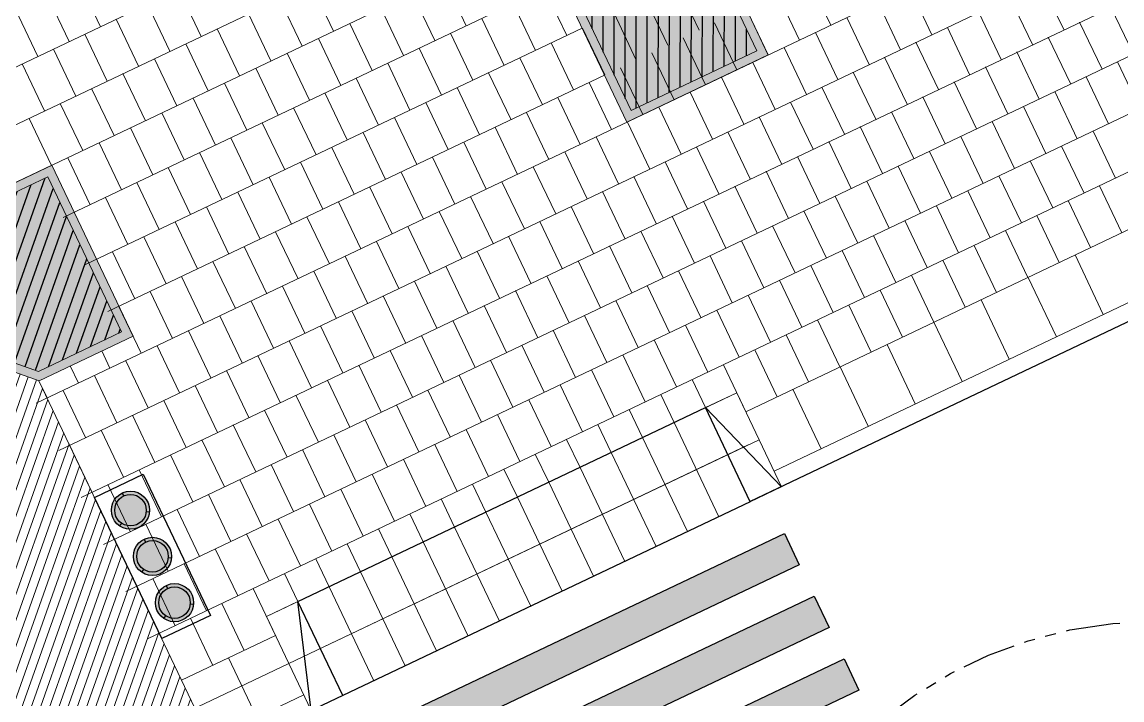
# Model space of a CAD drawing. Header units: metres. Extents: x 678805 to 1359287, y 2747329 to 5497370.
# Drawn here: x 680012.96 to 680025.64, y 2748689.54 to 2748697.35 of the extents above; entities that cross this region are included whole.
import ezdxf
from ezdxf.enums import TextEntityAlignment as Align

# ---------------------------------------------------------------- set-up
doc = ezdxf.new("R2010")
doc.units = ezdxf.units.M
doc.linetypes.add('XREF_MON_EIT SUPPORT$0$HIDDEN', pattern=[0.375, 0.25, -0.125])
doc.linetypes.add('XREF_MON_EIT SUPPORT$0$LIM ACERAS$0$PHANTOM2', pattern=[1.25, 0.625, -0.125, 0.125, -0.125, 0.125, -0.125])
for name, color, linetype in [('00_XREF_MON_HSC_PAVEMENT', 7, 'Continuous'), ('00_XREF_TWQ_BUILDINGS', 7, 'Continuous'), ('00_XREF_TWQ_URBAN CONTEXT', 7, 'Continuous'), ('XREF_MON_EIT SUPPORT$0$02-L-Painted line', 254, 'Continuous'), ('XREF_MON_EIT SUPPORT$0$02-L-PINTURA', 253, 'Continuous'), ('XREF_MON_EIT SUPPORT$0$SL_TREE_CANOPY_', 254, 'XREF_MON_EIT SUPPORT$0$HIDDEN'), ('XREF_MON_EIT SUPPORT$0$SL_TREE_TRUNK_', 254, 'Continuous'), ('XREF_MON_EIT SUPPORT$0$SL_Trees_out_of_scope_', 254, 'Continuous'), ('XREF_MON_GENERAL_LAYOUT$0$02-L-Edge Line Stair +10cm', 6, 'Continuous'), ('XREF_MON_GENERAL_LAYOUT$0$02-L-Plan Change', 8, 'Continuous'), ('XREF_MON_HSC_FURNITURE$0$02-L-litter bin', 8, 'Continuous'), ('XREF_MON_HSC_PAVEMENT$0$03-TR-Tree Pit_Green', 74, 'Continuous'), ('XREF_MON_URBAN CONTEXT$0$XREF_MON_EIT SUPPORT', 7, 'Continuous')]:
    doc.layers.add(name, color=color, linetype=linetype)
doc.layers.add('02-L-Waterfeatures 01', color=7, linetype='Continuous', true_color=0x4da6ff)
doc.layers.add('XREF_MON_HSC_PAVEMENT$0$03-TR-Tree Pit_White', color=7, linetype='Continuous', true_color=0xfcfcfc)
for name, color, linetype, lineweight in [('XREF_MON_GENERAL_LAYOUT$0$02-L-Level Curves 0.50m', 33, 'Continuous', 5), ('XREF_MON_GENERAL_LAYOUT$0$02-L-Material Change', 251, 'Continuous', 5), ('XREF_MON_GENERAL_LAYOUT$0$04-BK-Tree Pit', 6, 'Continuous', 5), ('XREF_MON_HSC_PAVEMENT$0$02-L-B-Flat Bar', 251, 'Continuous', 5), ('XREF_MON_HSC_PAVEMENT$0$04-BK-Tree Pit', 6, 'Continuous', 5)]:
    doc.layers.add(name, color=color, linetype=linetype, lineweight=lineweight)
doc.layers.add('XREF_MON_HSC_FURNITURE$0$00-AUX', color=2, linetype='Continuous', plot=False)
for name, color, linetype, lineweight, true_color in [('XREF_MON_HSC_PAVEMENT$0$02-L-Joints-Paviment_07_Precast Concrete Blocks 60X40', 7, 'Continuous', 5, 0x999999), ('XREF_MON_HSC_PAVEMENT$0$03-TR-Pavement_07_Precast Concrete Blocks 20X10', 7, 'Continuous', 5, 0x999999), ('XREF_MON_HSC_PAVEMENT$0$03-TR-Pavement_07_Precast Concrete Blocks 60X40', 7, 'Continuous', 5, 0x999999)]:
    doc.layers.add(name, color=color, linetype=linetype, lineweight=lineweight, true_color=true_color)
doc.styles.add('XREF_MON_GENERAL_LAYOUT$0$Standard', font='arial.ttf')

# ---------------------------------------------------------------- blocks, each defined once
blk = doc.blocks.new('*U51')
h = blk.add_hatch(color=256)
h.dxf.hatch_style = 1
h.paths.add_polyline_path([(7.523, 14.149), (7.523, 14.549), (13.523, 14.549), (13.523, 14.149)])
h = blk.add_hatch(color=256)
h.dxf.hatch_style = 1
h.paths.add_polyline_path([(7.523, 13.349), (7.523, 13.749), (13.523, 13.749), (13.523, 13.349)])
h = blk.add_hatch(color=256)
h.dxf.hatch_style = 1
h.paths.add_polyline_path([(7.523, 12.549), (7.523, 12.949), (13.523, 12.949), (13.523, 12.549)])
h = blk.add_hatch(color=256)
h.dxf.hatch_style = 1
h.paths.add_polyline_path([(7.523, 11.749), (7.523, 12.149), (13.523, 12.149), (13.523, 11.749)])
h = blk.add_hatch(color=256)
h.dxf.hatch_style = 1
h.paths.add_polyline_path([(7.523, 10.949), (7.523, 11.349), (13.523, 11.349), (13.523, 10.949)])
h = blk.add_hatch(color=256)
h.dxf.hatch_style = 1
h.paths.add_polyline_path([(7.523, 10.149), (7.523, 10.549), (13.523, 10.549), (13.523, 10.149)])
h = blk.add_hatch(color=256)
h.dxf.hatch_style = 1
h.paths.add_polyline_path([(7.523, 9.349), (7.523, 9.749), (13.523, 9.749), (13.523, 9.349)])
h = blk.add_hatch(color=256)
h.dxf.hatch_style = 1
h.paths.add_polyline_path([(7.523, 8.549), (7.523, 8.949), (13.523, 8.949), (13.523, 8.549)])
at = {"layer": 'XREF_MON_EIT SUPPORT$0$02-L-PINTURA'}
for points in [[(7.523, 14.149), (7.523, 14.549), (13.523, 14.549), (13.523, 14.149)], [(7.523, 13.349), (7.523, 13.749), (13.523, 13.749), (13.523, 13.349)], [(7.523, 12.549), (7.523, 12.949), (13.523, 12.949), (13.523, 12.549)], [(7.523, 11.749), (7.523, 12.149), (13.523, 12.149), (13.523, 11.749)], [(7.523, 10.949), (7.523, 11.349), (13.523, 11.349), (13.523, 10.949)], [(7.523, 10.149), (7.523, 10.549), (13.523, 10.549), (13.523, 10.149)], [(7.523, 9.349), (7.523, 9.749), (13.523, 9.749), (13.523, 9.349)], [(7.523, 8.549), (7.523, 8.949), (13.523, 8.949), (13.523, 8.549)]]:
    blk.add_lwpolyline(points, close=True, dxfattribs=at)
blk = doc.blocks.new('XREF_MON_EIT SUPPORT$0$trees_outofboundaries')
at = {"layer": 'XREF_MON_EIT SUPPORT$0$SL_TREE_TRUNK_'}
h = blk.add_hatch(color=256, dxfattribs=at)
h.dxf.hatch_style = 1
edge = h.paths.add_edge_path()
edge.add_arc((0, 0), 0.25, 0, 360)
at = {"layer": 'XREF_MON_EIT SUPPORT$0$SL_TREE_CANOPY_', "linetype": 'XREF_MON_EIT SUPPORT$0$LIM ACERAS$0$PHANTOM2'}
blk.add_circle((0, 0), 5, dxfattribs=at)
at = {"layer": 'XREF_MON_EIT SUPPORT$0$SL_TREE_TRUNK_'}
blk.add_circle((0, 0), 0.25, dxfattribs=at)
blk = doc.blocks.new('XREF_MON_EIT SUPPORT')
at = {"layer": 'XREF_MON_EIT SUPPORT$0$02-L-Painted line', "rotation": 205.4458425004114}
blk.add_blockref('*U51', (680024.868, 2748702.406), dxfattribs=at)
at = {"layer": 'XREF_MON_EIT SUPPORT$0$SL_Trees_out_of_scope_'}
blk.add_blockref('XREF_MON_EIT SUPPORT$0$trees_outofboundaries', (680026.045, 2748685.444), dxfattribs=at)
blk = doc.blocks.new('XREF_MON_URBAN CONTEXT')
at = {"layer": 'XREF_MON_URBAN CONTEXT$0$XREF_MON_EIT SUPPORT'}
blk.add_blockref('XREF_MON_EIT SUPPORT', (0, 0), dxfattribs=at)
blk = doc.blocks.new('XREF_MON_HSC_PAVEMENT$0$ALCORQUE RECTANGULAR')
at = {"layer": 'XREF_MON_HSC_PAVEMENT$0$03-TR-Tree Pit_Green', "ltscale": 0.3}
h = blk.add_hatch(dxfattribs=at)
h.set_pattern_fill('ANSI31', color=256, scale=0.04, angle=-45)
h.set_pattern_definition([(360, (-2068898.16958, 3428624.0145), (3e-17, 0.127), [])])
h.paths.add_polyline_path([(679903.391, 2748647.421), (679902.702, 2748648.869), (679904.689, 2748649.814), (679905.377, 2748648.367)])
at = {"layer": 'XREF_MON_HSC_PAVEMENT$0$03-TR-Tree Pit_White'}
h = blk.add_hatch(color=256, dxfattribs=at)
h.dxf.hatch_style = 1
h.paths.add_polyline_path([(679903.344, 2748647.288), (679902.569, 2748648.916), (679904.736, 2748649.947), (679905.511, 2748648.319)])
blk = doc.blocks.new('XREF_MON_HSC_PAVEMENT$0$Tree Pit Ford')
at = {"layer": 'XREF_MON_HSC_PAVEMENT$0$03-TR-Tree Pit_Green', "ltscale": 0.3}
h = blk.add_hatch(dxfattribs=at)
h.set_pattern_fill('ANSI31', color=256, scale=0.04)
h.paths.add_polyline_path([(-0.045, 1.149), (1.934, -0.83), (-1.104, -0.83), (-1.104, 1.149)])
at = {"layer": 'XREF_MON_HSC_PAVEMENT$0$03-TR-Tree Pit_White'}
h = blk.add_hatch(color=256, dxfattribs=at)
h.dxf.hatch_style = 1
h.paths.add_polyline_path([(-0.004, 1.249), (2.175, -0.93), (-1.204, -0.93), (-1.204, 1.249)])
blk = doc.blocks.new('XREF_MON_HSC_PAVEMENT')
at = {"layer": 'XREF_MON_HSC_PAVEMENT$0$03-TR-Pavement_07_Precast Concrete Blocks 20X10'}
h = blk.add_hatch(dxfattribs=at)
h.set_pattern_fill('ANSI31', color=256, scale=0.0315, angle=25.5)
h.set_pattern_definition([(70.5, (0, 0), (-0.094275932128, 0.033384858509), [])])
h.paths.add_polyline_path([(679945.648, 2748656.46), (679943.852, 2748660.24), (679944.878, 2748663.104), (679948.723, 2748664.934), (679951.551, 2748663.93), (679952.554, 2748666.757), (679956.392, 2748668.583), (679959.225, 2748667.582), (679960.23, 2748670.41), (679964.074, 2748672.238), (679966.807, 2748671.268), (679966.901, 2748671.235), (679967.905, 2748674.062), (679971.75, 2748675.891), (679974.576, 2748674.887), (679975.581, 2748677.714), (679979.425, 2748679.544), (679982.251, 2748678.54), (679983.256, 2748681.367), (679987.1, 2748683.196), (679989.832, 2748682.225), (679990.931, 2748685.019), (679994.775, 2748686.848), (679997.603, 2748685.845), (679998.607, 2748688.672), (680002.45, 2748690.501), (680005.277, 2748689.497), (680006.278, 2748692.322), (680010.255, 2748694.245), (680013.159, 2748693.214), (680014.955, 2748689.44)])
at = {"layer": 'XREF_MON_HSC_PAVEMENT$0$02-L-B-Flat Bar'}
blk.add_lwpolyline([(680013.159, 2748693.214), (680014.955, 2748689.44)], dxfattribs=at)
at = {"layer": 'XREF_MON_HSC_PAVEMENT$0$02-L-Joints-Paviment_07_Precast Concrete Blocks 60X40'}
for p, q in [((680018.082, 2748697.304), (680017.824, 2748697.846)), ((680020.765, 2748697.252), (680020.507, 2748697.794)), ((680022.284, 2748697.311), (680022.026, 2748697.853)), ((680024.967, 2748697.259), (680024.709, 2748697.8)), ((680017.721, 2748697.133), (680017.463, 2748697.674)), ((680019.24, 2748697.191), (680018.982, 2748697.733)), ((680021.923, 2748697.139), (680021.665, 2748697.681)), ((680023.447, 2748697.2), (680023.19, 2748697.742)), ((680018.879, 2748697.019), (680018.621, 2748697.561)), ((680020.404, 2748697.08), (680020.146, 2748697.622)), ((680023.086, 2748697.028), (680022.828, 2748697.57)), ((680024.606, 2748697.087), (680024.348, 2748697.628)), ((680017.36, 2748696.961), (680017.102, 2748697.503)), ((680020.042, 2748696.908), (680019.785, 2748697.45)), ((680021.562, 2748696.967), (680021.304, 2748697.509)), ((680024.245, 2748696.915), (680023.987, 2748697.457)), ((680025.769, 2748696.976), (680025.511, 2748697.517)), ((680016.998, 2748696.789), (680016.741, 2748697.331)), ((680018.518, 2748696.847), (680018.26, 2748697.389)), ((680021.201, 2748696.795), (680020.943, 2748697.337)), ((680022.725, 2748696.856), (680022.467, 2748697.398)), ((680023.883, 2748696.743), (680023.626, 2748697.285)), ((680025.408, 2748696.804), (680025.15, 2748697.346)), ((680016.637, 2748696.617), (680016.379, 2748697.159)), ((680018.157, 2748696.676), (680017.899, 2748697.217)), ((680019.681, 2748696.737), (680019.423, 2748697.278)), ((680020.84, 2748696.623), (680020.582, 2748697.165)), ((680022.364, 2748696.684), (680022.106, 2748697.226)), ((680025.047, 2748696.632), (680024.789, 2748697.174)), ((680017.796, 2748696.504), (680017.538, 2748697.046)), ((680019.32, 2748696.565), (680019.062, 2748697.106)), ((680022.003, 2748696.512), (680021.745, 2748697.054)), ((680023.522, 2748696.571), (680023.264, 2748697.113)), ((680016.276, 2748696.445), (680016.018, 2748696.987)), ((680018.959, 2748696.393), (680018.701, 2748696.935)), ((680020.478, 2748696.451), (680020.22, 2748696.993)), ((680023.161, 2748696.399), (680022.903, 2748696.941)), ((680024.685, 2748696.46), (680024.428, 2748697.002)), ((680015.915, 2748696.273), (680015.657, 2748696.815)), ((680017.434, 2748696.332), (680017.177, 2748696.874)), ((680020.117, 2748696.28), (680019.859, 2748696.821)), ((680021.642, 2748696.341), (680021.384, 2748696.882)), ((680024.324, 2748696.288), (680024.066, 2748696.83)), ((680025.844, 2748696.347), (680025.586, 2748696.889)), ((680017.073, 2748696.16), (680016.815, 2748696.702)), ((680018.598, 2748696.221), (680018.34, 2748696.763)), ((680021.28, 2748696.169), (680021.023, 2748696.71)), ((680022.8, 2748696.227), (680022.542, 2748696.769)), ((680023.963, 2748696.116), (680023.705, 2748696.658)), ((680025.483, 2748696.175), (680025.225, 2748696.717)), ((680015.554, 2748696.101), (680015.296, 2748696.643)), ((680016.712, 2748695.988), (680016.454, 2748696.53)), ((680018.236, 2748696.049), (680017.979, 2748696.591)), ((680019.756, 2748696.108), (680019.498, 2748696.649)), ((680020.919, 2748695.997), (680020.661, 2748696.539)), ((680022.439, 2748696.055), (680022.181, 2748696.597)), ((680025.121, 2748696.003), (680024.864, 2748696.545)), ((680015.192, 2748695.929), (680014.935, 2748696.471)), ((680017.875, 2748695.877), (680017.617, 2748696.419)), ((680019.395, 2748695.936), (680019.137, 2748696.478)), ((680022.078, 2748695.883), (680021.82, 2748696.425)), ((680023.602, 2748695.944), (680023.344, 2748696.486)), ((680014.831, 2748695.758), (680014.573, 2748696.299)), ((680016.351, 2748695.816), (680016.093, 2748696.358)), ((680019.034, 2748695.764), (680018.776, 2748696.306)), ((680020.558, 2748695.825), (680020.3, 2748696.367)), ((680023.241, 2748695.773), (680022.983, 2748696.314)), ((680024.76, 2748695.831), (680024.502, 2748696.373)), ((680015.99, 2748695.644), (680015.732, 2748696.186)), ((680017.514, 2748695.705), (680017.256, 2748696.247)), ((680020.197, 2748695.653), (680019.939, 2748696.195)), ((680021.716, 2748695.712), (680021.459, 2748696.253)), ((680024.399, 2748695.659), (680024.141, 2748696.201)), ((680014.47, 2748695.586), (680014.212, 2748696.128)), ((680017.153, 2748695.533), (680016.895, 2748696.075)), ((680018.672, 2748695.592), (680018.415, 2748696.134)), ((680019.836, 2748695.481), (680019.578, 2748696.023)), ((680021.355, 2748695.54), (680021.097, 2748696.082)), ((680022.88, 2748695.601), (680022.622, 2748696.142)), ((680024.038, 2748695.487), (680023.78, 2748696.029)), ((680025.562, 2748695.548), (680025.305, 2748696.09)), ((680014.109, 2748695.414), (680013.851, 2748695.956)), ((680015.628, 2748695.472), (680015.371, 2748696.014)), ((680016.792, 2748695.362), (680016.534, 2748695.903)), ((680018.311, 2748695.42), (680018.053, 2748695.962)), ((680020.994, 2748695.368), (680020.736, 2748695.91)), ((680022.518, 2748695.429), (680022.261, 2748695.971)), ((680025.201, 2748695.377), (680024.943, 2748695.918)), ((680013.748, 2748695.242), (680013.49, 2748695.784)), ((680015.267, 2748695.301), (680015.009, 2748695.842)), ((680017.95, 2748695.248), (680017.692, 2748695.79)), ((680019.474, 2748695.309), (680019.217, 2748695.851)), ((680022.157, 2748695.257), (680021.899, 2748695.799)), ((680023.677, 2748695.316), (680023.419, 2748695.857)), ((680014.906, 2748695.129), (680014.648, 2748695.671)), ((680016.43, 2748695.19), (680016.173, 2748695.731)), ((680019.113, 2748695.137), (680018.855, 2748695.679)), ((680020.633, 2748695.196), (680020.375, 2748695.738)), ((680023.316, 2748695.144), (680023.058, 2748695.685)), ((680024.84, 2748695.205), (680024.582, 2748695.746)), ((680016.069, 2748695.018), (680015.811, 2748695.56)), ((680017.589, 2748695.076), (680017.331, 2748695.618)), ((680020.272, 2748695.024), (680020.014, 2748695.566)), ((680021.796, 2748695.085), (680021.538, 2748695.627)), ((680022.954, 2748694.972), (680022.697, 2748695.514)), ((680024.479, 2748695.033), (680024.221, 2748695.575)), ((680014.545, 2748694.957), (680014.287, 2748695.499)), ((680015.708, 2748694.846), (680015.45, 2748695.388)), ((680017.228, 2748694.905), (680016.97, 2748695.446)), ((680018.752, 2748694.965), (680018.494, 2748695.507)), ((680019.91, 2748694.852), (680019.653, 2748695.394)), ((680021.435, 2748694.913), (680021.177, 2748695.455)), ((680024.118, 2748694.861), (680023.86, 2748695.403)), ((680025.637, 2748694.919), (680025.379, 2748695.461)), ((680014.184, 2748694.785), (680013.926, 2748695.327)), ((680016.866, 2748694.733), (680016.609, 2748695.274)), ((680018.391, 2748694.794), (680018.133, 2748695.335)), ((680021.074, 2748694.741), (680020.816, 2748695.283)), ((680022.593, 2748694.8), (680022.335, 2748695.342)), ((680025.276, 2748694.748), (680025.018, 2748695.289)), ((680015.347, 2748694.674), (680015.089, 2748695.216)), ((680018.03, 2748694.622), (680017.772, 2748695.164)), ((680019.549, 2748694.68), (680019.291, 2748695.222)), ((680022.232, 2748694.628), (680021.974, 2748695.17)), ((680023.756, 2748694.689), (680023.499, 2748695.231)), ((680014.986, 2748694.502), (680014.728, 2748695.044)), ((680016.505, 2748694.561), (680016.247, 2748695.103)), ((680019.188, 2748694.508), (680018.93, 2748695.05)), ((680020.712, 2748694.569), (680020.455, 2748695.111)), ((680023.395, 2748694.517), (680023.137, 2748695.059)), ((680024.915, 2748694.576), (680024.657, 2748695.118)), ((680016.144, 2748694.389), (680015.886, 2748694.931)), ((680017.668, 2748694.45), (680017.411, 2748694.992)), ((680018.827, 2748694.337), (680018.569, 2748694.878)), ((680020.351, 2748694.398), (680020.093, 2748694.939)), ((680021.871, 2748694.456), (680021.613, 2748694.998)), ((680023.034, 2748694.345), (680022.776, 2748694.887)), ((680024.554, 2748694.404), (680024.296, 2748694.946)), ((680014.624, 2748694.33), (680014.367, 2748694.872)), ((680015.783, 2748694.217), (680015.525, 2748694.759)), ((680017.307, 2748694.278), (680017.049, 2748694.82)), ((680019.99, 2748694.226), (680019.732, 2748694.767)), ((680021.51, 2748694.284), (680021.252, 2748694.826)), ((680024.192, 2748694.232), (680023.935, 2748694.774)), ((680014.263, 2748694.158), (680014.005, 2748694.7)), ((680016.946, 2748694.106), (680016.688, 2748694.648)), ((680018.466, 2748694.165), (680018.208, 2748694.707)), ((680021.148, 2748694.112), (680020.891, 2748694.654)), ((680022.673, 2748694.173), (680022.415, 2748694.715)), ((680025.098, 2748694.663), (680025.423, 2748693.978)), ((680015.422, 2748694.045), (680015.164, 2748694.587)), ((680018.104, 2748693.993), (680017.847, 2748694.535)), ((680019.629, 2748694.054), (680019.371, 2748694.596)), ((680022.312, 2748694.001), (680022.054, 2748694.543)), ((680023.831, 2748694.06), (680023.573, 2748694.602)), ((680015.06, 2748693.873), (680014.803, 2748694.415)), ((680016.585, 2748693.934), (680016.327, 2748694.476)), ((680019.268, 2748693.882), (680019.01, 2748694.424)), ((680020.787, 2748693.941), (680020.529, 2748694.482)), ((680021.95, 2748693.83), (680021.693, 2748694.371)), ((680023.47, 2748693.888), (680023.212, 2748694.43)), ((680024.556, 2748694.405), (680024.882, 2748693.721)), ((680014.699, 2748693.701), (680014.441, 2748694.243)), ((680016.224, 2748693.762), (680015.966, 2748694.304)), ((680017.743, 2748693.821), (680017.485, 2748694.363)), ((680018.906, 2748693.71), (680018.649, 2748694.252)), ((680020.426, 2748693.769), (680020.168, 2748694.31)), ((680023.109, 2748693.716), (680022.851, 2748694.258)), ((680015.862, 2748693.59), (680015.605, 2748694.132)), ((680017.382, 2748693.649), (680017.124, 2748694.191)), ((680020.065, 2748693.597), (680019.807, 2748694.139)), ((680021.589, 2748693.658), (680021.331, 2748694.2)), ((680021.589, 2748693.658), (680021.331, 2748694.2)), ((680024.014, 2748694.147), (680024.34, 2748693.463)), ((680014.338, 2748693.53), (680014.08, 2748694.071)), ((680017.021, 2748693.477), (680016.763, 2748694.019)), ((680018.545, 2748693.538), (680018.287, 2748694.08)), ((680021.228, 2748693.486), (680020.97, 2748694.028)), ((680022.748, 2748693.544), (680022.49, 2748694.086)), ((680015.501, 2748693.419), (680015.243, 2748693.96)), ((680018.184, 2748693.366), (680017.926, 2748693.908)), ((680019.704, 2748693.425), (680019.446, 2748693.967)), ((680022.386, 2748693.373), (680022.129, 2748693.914)), ((680023.472, 2748693.889), (680023.798, 2748693.205)), ((680015.14, 2748693.247), (680014.882, 2748693.788)), ((680016.66, 2748693.305), (680016.402, 2748693.847)), ((680017.823, 2748693.194), (680017.565, 2748693.736)), ((680019.342, 2748693.253), (680019.085, 2748693.795)), ((680020.867, 2748693.314), (680020.609, 2748693.856)), ((680022.025, 2748693.201), (680021.767, 2748693.743)), ((680014.779, 2748693.075), (680014.521, 2748693.617)), ((680016.298, 2748693.133), (680016.041, 2748693.675)), ((680018.981, 2748693.081), (680018.723, 2748693.623)), ((680020.506, 2748693.142), (680020.248, 2748693.684)), ((680022.931, 2748693.632), (680023.256, 2748692.947)), ((680013.977, 2748693.358), (680013.882, 2748693.558)), ((680015.937, 2748692.962), (680015.679, 2748693.503)), ((680017.462, 2748693.023), (680017.204, 2748693.564)), ((680020.144, 2748692.97), (680019.887, 2748693.512)), ((680021.664, 2748693.029), (680021.406, 2748693.571)), ((680013.616, 2748693.186), (680013.52, 2748693.386)), ((680014.418, 2748692.903), (680014.16, 2748693.445)), ((680017.101, 2748692.851), (680016.843, 2748693.392)), ((680018.62, 2748692.909), (680018.362, 2748693.451)), ((680021.303, 2748692.857), (680021.045, 2748693.399)), ((680022.389, 2748693.374), (680022.715, 2748692.689)), ((680014.057, 2748692.731), (680013.799, 2748693.273)), ((680015.576, 2748692.79), (680015.318, 2748693.331)), ((680018.259, 2748692.737), (680018.001, 2748693.279)), ((680019.783, 2748692.798), (680019.525, 2748693.34)), ((680013.25, 2748693.023), (680013.159, 2748693.214)), ((680015.215, 2748692.618), (680014.957, 2748693.16)), ((680016.739, 2748692.679), (680016.482, 2748693.221)), ((680017.898, 2748692.566), (680017.64, 2748693.107)), ((680019.422, 2748692.626), (680019.164, 2748693.168)), ((680020.838, 2748692.904), (680020.684, 2748693.227)), ((680021.847, 2748693.116), (680022.173, 2748692.431)), ((680013.695, 2748692.559), (680013.438, 2748693.101)), ((680014.854, 2748692.446), (680014.596, 2748692.988)), ((680015.781, 2748690.497), (680021.199, 2748693.075)), ((680016.378, 2748692.507), (680016.12, 2748693.049)), ((680019.061, 2748692.455), (680018.803, 2748692.996)), ((680020.477, 2748692.732), (680020.323, 2748693.055)), ((680021.199, 2748693.075), (680021.715, 2748691.992)), ((680016.017, 2748692.335), (680015.759, 2748692.877)), ((680017.536, 2748692.394), (680017.279, 2748692.935)), ((680020.115, 2748692.56), (680019.961, 2748692.883)), ((680014.493, 2748692.274), (680014.235, 2748692.816)), ((680017.175, 2748692.222), (680016.917, 2748692.764)), ((680018.7, 2748692.283), (680018.442, 2748692.824)), ((680014.131, 2748692.102), (680013.874, 2748692.644)), ((680015.656, 2748692.163), (680015.398, 2748692.705)), ((680018.339, 2748692.111), (680018.081, 2748692.653)), ((680019.754, 2748692.388), (680019.6, 2748692.711)), ((680013.766, 2748691.94), (680013.508, 2748692.482)), ((680015.295, 2748691.991), (680015.037, 2748692.533)), ((680016.814, 2748692.05), (680016.556, 2748692.592)), ((680017.977, 2748691.939), (680017.72, 2748692.481)), ((680019.393, 2748692.216), (680019.239, 2748692.539)), ((680014.933, 2748691.819), (680014.676, 2748692.361)), ((680016.453, 2748691.878), (680016.195, 2748692.42)), ((680019.032, 2748692.044), (680018.878, 2748692.367)), ((680016.092, 2748691.706), (680015.834, 2748692.248)), ((680017.616, 2748691.767), (680017.358, 2748692.309)), ((680014.572, 2748691.648), (680014.314, 2748692.189)), ((680017.255, 2748691.595), (680016.997, 2748692.137)), ((680018.671, 2748691.872), (680018.517, 2748692.196)), ((680014.211, 2748691.476), (680013.953, 2748692.017)), ((680015.731, 2748691.534), (680015.473, 2748692.076)), ((680016.894, 2748691.423), (680016.636, 2748691.965)), ((680018.309, 2748691.7), (680018.155, 2748692.024)), ((680015.369, 2748691.362), (680015.112, 2748691.904)), ((680017.948, 2748691.528), (680017.794, 2748691.852)), ((680015.008, 2748691.191), (680014.75, 2748691.732)), ((680016.533, 2748691.251), (680016.275, 2748691.793)), ((680021.353, 2748691.82), (680016.658, 2748689.586)), ((680016.171, 2748691.08), (680015.914, 2748691.621)), ((680017.587, 2748691.357), (680017.433, 2748691.68)), ((680014.647, 2748691.019), (680014.389, 2748691.56)), ((680017.226, 2748691.185), (680017.072, 2748691.508)), ((680014.281, 2748690.856), (680014.023, 2748691.398)), ((680015.81, 2748690.908), (680015.552, 2748691.449)), ((680016.865, 2748691.013), (680016.711, 2748691.336)), ((680015.449, 2748690.736), (680015.191, 2748691.278)), ((680015.088, 2748690.564), (680014.83, 2748691.106)), ((680016.503, 2748690.841), (680016.35, 2748691.164)), ((680016.142, 2748690.669), (680015.988, 2748690.992)), ((680014.727, 2748690.392), (680014.469, 2748690.934)), ((680015.885, 2748690.279), (680015.627, 2748690.821)), ((680015.524, 2748690.107), (680015.266, 2748690.649)), ((680015.163, 2748689.935), (680014.905, 2748690.477)), ((680016.297, 2748689.414), (680015.781, 2748690.497)), ((680015.343, 2748690.021), (680015.669, 2748689.336))]:
    blk.add_line(p, q, dxfattribs=at)
for points in [[(680013.868, 2748697.293), (680013.61, 2748697.835)], [(680015.029, 2748697.182), (680014.772, 2748697.724)], [(680016.552, 2748697.241), (680016.295, 2748697.783)], [(680013.507, 2748697.121), (680013.249, 2748697.663)], [(680014.668, 2748697.01), (680014.41, 2748697.552)], [(680016.191, 2748697.07), (680015.933, 2748697.611)], [(680013.146, 2748696.949), (680012.888, 2748697.491)], [(680015.83, 2748696.898), (680015.572, 2748697.44)], [(680014.307, 2748696.838), (680014.049, 2748697.38)], [(680013.946, 2748696.666), (680013.688, 2748697.208)], [(680015.469, 2748696.726), (680015.211, 2748697.268)], [(680013.585, 2748696.494), (680013.327, 2748697.036)], [(680015.108, 2748696.554), (680014.85, 2748697.096)], [(680014.746, 2748696.382), (680014.489, 2748696.924)], [(680013.224, 2748696.322), (680012.966, 2748696.864)], [(680014.385, 2748696.21), (680014.127, 2748696.752)], [(680014.024, 2748696.038), (680013.766, 2748696.58)], [(680013.663, 2748695.866), (680013.405, 2748696.408)], [(680013.302, 2748695.695), (680013.044, 2748696.236)], [(680020.838, 2748692.904), (680021.353, 2748691.82)], [(680020.477, 2748692.732), (680020.992, 2748691.648)], [(680021.457, 2748692.534), (680016.039, 2748689.955)], [(680020.115, 2748692.56), (680020.631, 2748691.476)], [(680019.754, 2748692.388), (680020.27, 2748691.304)], [(680019.393, 2748692.216), (680019.909, 2748691.132)], [(680019.032, 2748692.044), (680019.547, 2748690.961)], [(680021.715, 2748691.992), (680021.353, 2748691.82)], [(680018.671, 2748691.872), (680019.186, 2748690.789)], [(680018.309, 2748691.7), (680018.825, 2748690.617)], [(680017.948, 2748691.528), (680018.464, 2748690.445)], [(680017.587, 2748691.357), (680018.103, 2748690.273)], [(680017.226, 2748691.185), (680017.741, 2748690.101)], [(680016.865, 2748691.013), (680017.38, 2748689.929)], [(680016.503, 2748690.841), (680017.019, 2748689.757)], [(680016.142, 2748690.669), (680016.658, 2748689.586)], [(680016.658, 2748689.586), (680016.297, 2748689.414)]]:
    blk.add_lwpolyline(points, dxfattribs=at)
at = {"layer": 'XREF_MON_HSC_PAVEMENT$0$03-TR-Pavement_07_Precast Concrete Blocks 60X40'}
for p, q in [((680025.714, 2748698.943), (680013.128, 2748692.954)), ((680025.972, 2748698.401), (680013.386, 2748692.412)), ((680019.16, 2748697.818), (680013.438, 2748695.095)), ((680026.231, 2748697.86), (680013.644, 2748691.87)), ((680026.489, 2748697.318), (680013.902, 2748691.328)), ((680019.418, 2748697.276), (680013.696, 2748694.553)), ((680019.676, 2748696.734), (680013.954, 2748694.011)), ((680026.748, 2748696.777), (680014.159, 2748690.787)), ((680027.006, 2748696.236), (680014.417, 2748690.245)), ((680027.265, 2748695.694), (680021.303, 2748692.857)), ((680015.885, 2748690.279), (680014.801, 2748689.763))]:
    blk.add_line(p, q, dxfattribs=at)
for points in [[(680024.172, 2748702.196), (679836.125, 2748612.711)], [(680024.43, 2748701.654), (679836.315, 2748612.137)], [(680024.679, 2748701.109), (679776.702, 2748583.105)]]:
    blk.add_lwpolyline(points, dxfattribs=at)
at = {"layer": 'XREF_MON_HSC_PAVEMENT$0$04-BK-Tree Pit'}
for name, p, rotation in [('XREF_MON_HSC_PAVEMENT$0$ALCORQUE RECTANGULAR', (3428668.85, 2068793.624), 90), ('XREF_MON_HSC_PAVEMENT$0$Tree Pit Ford', (680012.619, 2748694.34), 205.4481098862595)]:
    blk.add_blockref(name, p, dxfattribs=dict(at, rotation=rotation))
blk = doc.blocks.new('XREF_MON_HSC_FURNITURE$0$3 concrete recycling bins')
at = {"true_color": 0xfcfcfc}
h = blk.add_hatch(color=7, dxfattribs=at)
h.dxf.hatch_style = 1
edge = h.paths.add_edge_path()
edge.add_arc((-0.59, 0), 0.22, 0, 360)
h = blk.add_hatch(color=7, dxfattribs=at)
h.dxf.hatch_style = 1
edge = h.paths.add_edge_path()
edge.add_arc((0, 0), 0.22, 0, 360)
h = blk.add_hatch(color=7, dxfattribs=at)
h.dxf.hatch_style = 1
edge = h.paths.add_edge_path()
edge.add_arc((0.59, 0), 0.22, 0, 360)
for points in [[(-0.499, 0.158), (-0.48, 0.191)], [(0.091, 0.158), (0.11, 0.191)], [(0.681, 0.158), (0.7, 0.191)], [(-0.773, 0), (-0.81, 0)], [(-0.182, 0), (-0.22, 0)], [(0.408, 0), (0.37, 0)], [(-0.499, -0.158), (-0.48, -0.191)], [(0.091, -0.158), (0.11, -0.191)], [(0.681, -0.158), (0.7, -0.191)]]:
    blk.add_lwpolyline(points)
for centre, radius in [((-0.59, 0), 0.22), ((-0.59, 0), 0.182), ((0, 0), 0.22), ((0, 0), 0.182), ((0.59, 0), 0.22), ((0.59, 0), 0.182)]:
    blk.add_circle(centre, radius)
at = {"layer": 'XREF_MON_HSC_FURNITURE$0$00-AUX'}
blk.add_lwpolyline([(-0.9, 0.311), (0.9, 0.311), (0.9, -0.311), (-0.9, -0.311)], close=True, dxfattribs=at)
blk = doc.blocks.new('XREF_MON_HSC_FURNITURE')
at = {"layer": 'XREF_MON_HSC_FURNITURE$0$02-L-litter bin', "rotation": 295.4507038712279}
blk.add_blockref('XREF_MON_HSC_FURNITURE$0$3 concrete recycling bins', (680014.467, 2748691.19), dxfattribs=at)
blk = doc.blocks.new('XREF_MON_GENERAL_LAYOUT$0$ALCORQUE RECTANGULAR')
blk.add_lwpolyline([(679903.391, 2748647.421), (679902.702, 2748648.868), (679904.689, 2748649.814), (679905.378, 2748648.366)], close=True)
at = {"layer": 'XREF_MON_GENERAL_LAYOUT$0$02-L-Material Change'}
blk.add_lwpolyline([(679903.344, 2748647.288), (679902.569, 2748648.916), (679904.736, 2748649.947), (679905.511, 2748648.319)], close=True, dxfattribs=at)
blk = doc.blocks.new('XREF_MON_GENERAL_LAYOUT$0$Tree Pit Ford')
at = {"ltscale": 0.3}
blk.add_lwpolyline([(-0.045, 1.149), (1.934, -0.83), (-1.104, -0.83), (-1.104, 1.149)], close=True, dxfattribs=at)
at = {"layer": 'XREF_MON_GENERAL_LAYOUT$0$02-L-Material Change', "ltscale": 0.3}
blk.add_lwpolyline([(-0.004, 1.249), (2.175, -0.93), (-1.204, -0.93), (-1.204, 1.249)], close=True, dxfattribs=at)
blk = doc.blocks.new('XREF_MON_GENERAL_LAYOUT')
at = {"layer": 'XREF_MON_GENERAL_LAYOUT$0$02-L-Edge Line Stair +10cm'}
blk.add_line((680028.31, 2748695.131), (680021.354, 2748691.821), dxfattribs=at)
at = {"layer": 'XREF_MON_GENERAL_LAYOUT$0$02-L-Edge Line Stair +10cm', "elevation": 0}
blk.add_lwpolyline([(680016.659, 2748689.586), (680014.852, 2748688.726)], dxfattribs=at)
at = {"layer": 'XREF_MON_GENERAL_LAYOUT$0$02-L-Level Curves 0.50m', "ltscale": 0.3}
blk.add_lwpolyline([(680021.331, 2748692.474), (679982.076, 2748673.794), (679987.716, 2748675.814)], dxfattribs=at)
at = {"layer": 'XREF_MON_GENERAL_LAYOUT$0$02-L-Material Change', "ltscale": 0.3}
for p, q in [((680027.591, 2748695.01), (680021.629, 2748692.173)), ((680021.2, 2748693.076, 0), (680021.715, 2748691.992, 0)), ((680016.297, 2748689.414, 0), (680015.782, 2748690.498, 0)), ((680016.211, 2748689.595, 0), (680015.127, 2748689.079, 0))]:
    blk.add_line(p, q, dxfattribs=at)
blk.add_lwpolyline([(680013.159, 2748693.214), (680014.955, 2748689.44)], dxfattribs=at)
at = {"layer": 'XREF_MON_GENERAL_LAYOUT$0$02-L-Material Change', "ltscale": 0.3, "elevation": 0}
for points in [[(680020.838, 2748692.904), (680021.2, 2748693.076)], [(680016.143, 2748690.669), (680015.782, 2748690.498)]]:
    blk.add_lwpolyline(points, dxfattribs=at)
at = {"layer": 'XREF_MON_GENERAL_LAYOUT$0$02-L-Plan Change'}
for p, q in [((680016.143, 2748690.669, 0), (680020.838, 2748692.904, 0)), ((680021.354, 2748691.82, 0), (680016.659, 2748689.586, 0))]:
    blk.add_line(p, q, dxfattribs=at)
at = {"layer": 'XREF_MON_GENERAL_LAYOUT$0$02-L-Plan Change', "elevation": 0}
for points in [[(680021.354, 2748691.82), (680020.838, 2748692.904)], [(680021.715, 2748691.992), (680020.838, 2748692.904)], [(680016.659, 2748689.586), (680016.143, 2748690.669)], [(680016.297, 2748689.414), (680016.143, 2748690.669)]]:
    blk.add_lwpolyline(points, dxfattribs=at)
at = {"layer": 'XREF_MON_GENERAL_LAYOUT$0$04-BK-Tree Pit'}
for name, p, rotation in [('XREF_MON_GENERAL_LAYOUT$0$ALCORQUE RECTANGULAR', (3428668.85, 2068793.624), 90), ('XREF_MON_GENERAL_LAYOUT$0$Tree Pit Ford', (680012.619, 2748694.34), 205.4481098862595)]:
    blk.add_blockref(name, p, dxfattribs=dict(at, rotation=rotation))
at = {"style": 'XREF_MON_GENERAL_LAYOUT$0$Standard'}
for tag, rotation, p in [('604,00', 330.2643, (679905.77, 2748776.558)), ('603,00', 330.2643, (679901.861, 2748753.477)), ('600,00', 133.826, (679944.597, 2748745.153)), ('602,00', 330.2643, (679883.319, 2748738.727)), ('601,00', 117.8906, (679920.972, 2748732.87)), ('601,00', 330.2643, (679864.777, 2748723.976)), ('600,00', 40.8833, (679777.405, 2748705.444, 1.17)), ('602,00', 330.2643, (679941.275, 2748705.483)), ('601,00', 40.8833, (679701.798, 2748703.889, 1.17)), ('598,00', 62.091, (679810.267, 2748702.619)), ('600,00', 330.2643, (679877.781, 2748691.131)), ('600,00', 19.5511, (679920.444, 2748685.496)), ('601,00', 330.2643, (679934.813, 2748683.804)), ('599,00', 330.2643, (679854.567, 2748679.061)), ('600,00', 88.3928, (679743.913, 2748675.572)), ('599,00', 20.6086, (679924.26, 2748675.216)), ('601,00', 88.3928, (679728.035, 2748671.318, -2)), ('602,00', 88.3928, (679711.826, 2748665.966, -1)), ('603,00', 88.3928, (679695.615, 2748660.611)), ('599,00', 40.8833, (679788.807, 2748655.829, 1.17)), ('601,00', 40.8833, (679627.612, 2748644.603, 1.17)), ('603,00', 41.7058, (679702.499, 2748628.484, 1.17)), ('600,00', 40.8833, (679645.925, 2748597.926, 1.17)), ('599,00', 34.2277, (679673.574, 2748555.136, 5.34))]:
    blk.add_attdef(tag, text='', height=1, rotation=rotation, dxfattribs=at).set_placement(p, align=Align.MIDDLE)
at = {"ltscale": 0.3, "style": 'XREF_MON_GENERAL_LAYOUT$0$Standard'}
for tag, rotation, p in [('603,50', 330.2643, (679911.501, 2748760.57)), ('602,50', 330.2643, (679892.865, 2748745.846)), ('600,50', 133.826, (679933.048, 2748738.729)), ('601,50', 330.2643, (679873.581, 2748731.671)), ('601,50', 101.2857, (679909.522, 2748726.945)), ('602,50', 330.2643, (679948.625, 2748713.86)), ('600,50', 39.606, (679743.243, 2748706.971)), ('600,50', 330.2643, (679880.266, 2748702.726)), ('600,50', 17.3537, (679917.615, 2748690.554)), ('599,50', 330.2643, (679867.197, 2748684.716)), ('599,50', 18.8944, (679921.71, 2748680.578)), ('599,50', 39.606, (679778.991, 2748677.241)), ('600,50', 88.3928, (679735.925, 2748673.586)), ('601,50', 88.3928, (679719.906, 2748668.581)), ('602,50', 88.3928, (679703.474, 2748663.452)), ('598,50', 330.2643, (679861.765, 2748662.397)), ('601,50', 39.606, (679610.513, 2748662.061)), ('600,00', 41.7058, (679752.308, 2748637.685)), ('601,00', 41.7058, (679736.044, 2748634.538)), ('599,00', 35.0835, (679763.043, 2748634.415, 1.17)), ('602,00', 41.7058, (679720.174, 2748633.096, 1.17)), ('600,00', 35.0835, (679747.063, 2748629.903, 1.17)), ('601,00', 35.0835, (679731.246, 2748625.239, 1.17)), ('600,50', 39.606, (679636.92, 2748621.339)), ('602,00', 35.0835, (679715.4, 2748620.639, 1.17)), ('599,50', 28.7604, (679659.482, 2748574.323))]:
    blk.add_attdef(tag, text='', height=1, rotation=rotation, dxfattribs=at).set_placement(p, align=Align.MIDDLE)

msp = doc.modelspace()

# ---------------------------------------------------------------- block references
at = {"layer": '00_XREF_MON_HSC_PAVEMENT'}
msp.add_blockref('XREF_MON_HSC_PAVEMENT', (0, 0), dxfattribs=at)
at = {"layer": '00_XREF_TWQ_BUILDINGS'}
msp.add_blockref('XREF_MON_HSC_FURNITURE', (0, 0), dxfattribs=at)
at = {"layer": '00_XREF_TWQ_URBAN CONTEXT'}
msp.add_blockref('XREF_MON_URBAN CONTEXT', (0, 0), dxfattribs=at)
at = {"layer": '02-L-Waterfeatures 01', "color": 18, "true_color": 0x000000}
msp.add_blockref('XREF_MON_GENERAL_LAYOUT', (0, 0), dxfattribs=at)

doc.saveas('drawing.dxf')
